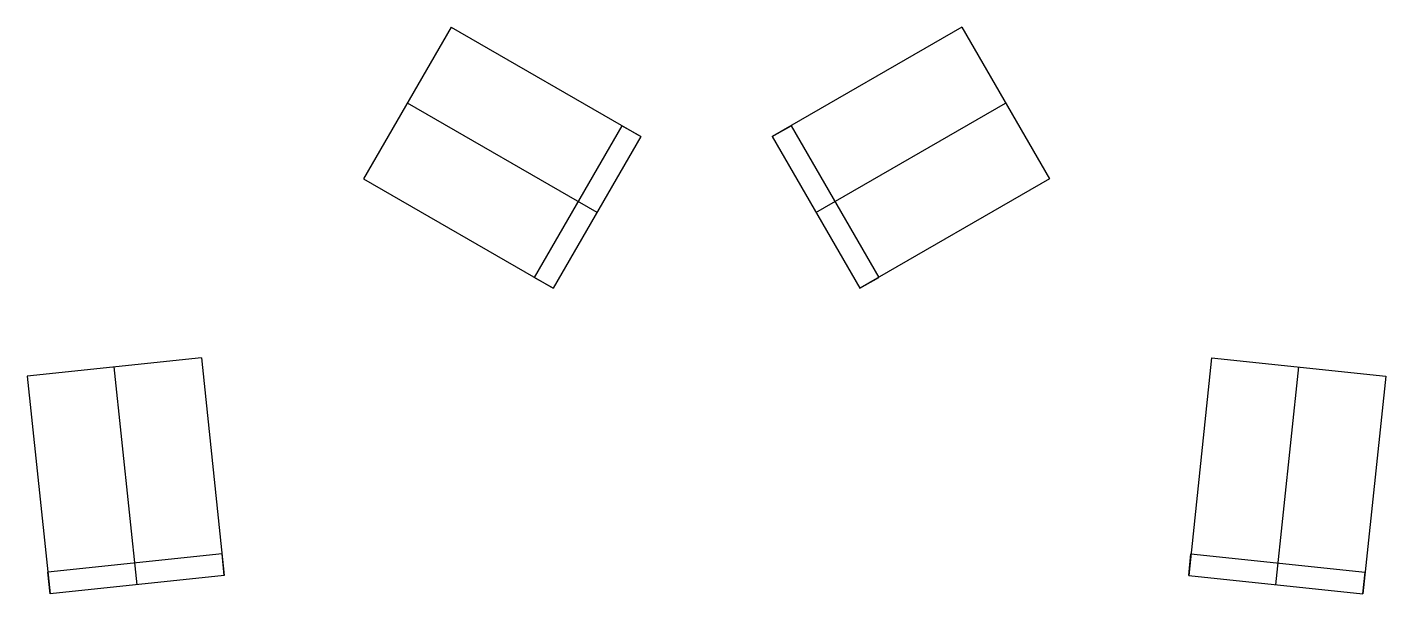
# Model space of a CAD drawing. Extents: x -31 to 31, y 16.6 to 42.5.
import ezdxf

# ---------------------------------------------------------------- set-up
doc = ezdxf.new("R2010")
doc.units = 0
doc.header["$MEASUREMENT"] = 0
doc.layers.add('VISIBLE', color=7, linetype='CONTINUOUS')

msp = doc.modelspace()

# ---------------------------------------------------------------- linework, layer by layer
at = {"layer": 'VISIBLE'}
for p, q in [((-11.66, 42.464), (-15.66, 35.536)), ((-11.66, 42.464), (-3, 37.464)), ((11.66, 42.464), (3, 37.464)), ((11.66, 42.464), (15.66, 35.536)), ((-5, 34), (-13.66, 39)), ((5, 34), (13.66, 39)), ((-3.866, 37.964), (-7.866, 31.036)), ((-3, 37.464), (-3.866, 37.964)), ((3, 37.464), (3.866, 37.964)), ((3.866, 37.964), (7.866, 31.036)), ((-3, 37.464), (-7, 30.536)), ((-3, 37.464), (-7, 30.536)), ((3, 37.464), (7, 30.536)), ((3, 37.464), (7, 30.536)), ((-15.66, 35.536), (-7, 30.536)), ((15.66, 35.536), (7, 30.536)), ((-7, 30.536), (-7.866, 31.036)), ((7, 30.536), (7.866, 31.036)), ((-23.067, 27.363), (-31.023, 26.527)), ((-23.067, 27.363), (-22.022, 17.418)), ((23.067, 27.363), (22.022, 17.418)), ((23.067, 27.363), (31.023, 26.527)), ((-26, 17), (-27.045, 26.945)), ((26, 17), (27.045, 26.945)), ((-31.023, 26.527), (-29.978, 16.582)), ((31.023, 26.527), (29.978, 16.582)), ((-22.126, 18.413), (-30.083, 17.576)), ((-22.022, 17.418), (-22.126, 18.413)), ((22.022, 17.418), (22.126, 18.413)), ((22.126, 18.413), (30.083, 17.576)), ((-29.978, 16.582), (-30.083, 17.576)), ((-22.022, 17.418), (-29.978, 16.582)), ((-22.022, 17.418), (-29.978, 16.582)), ((22.022, 17.418), (29.978, 16.582)), ((22.022, 17.418), (29.978, 16.582)), ((29.978, 16.582), (30.083, 17.576))]:
    msp.add_line(p, q, dxfattribs=at)

doc.saveas('drawing.dxf')
